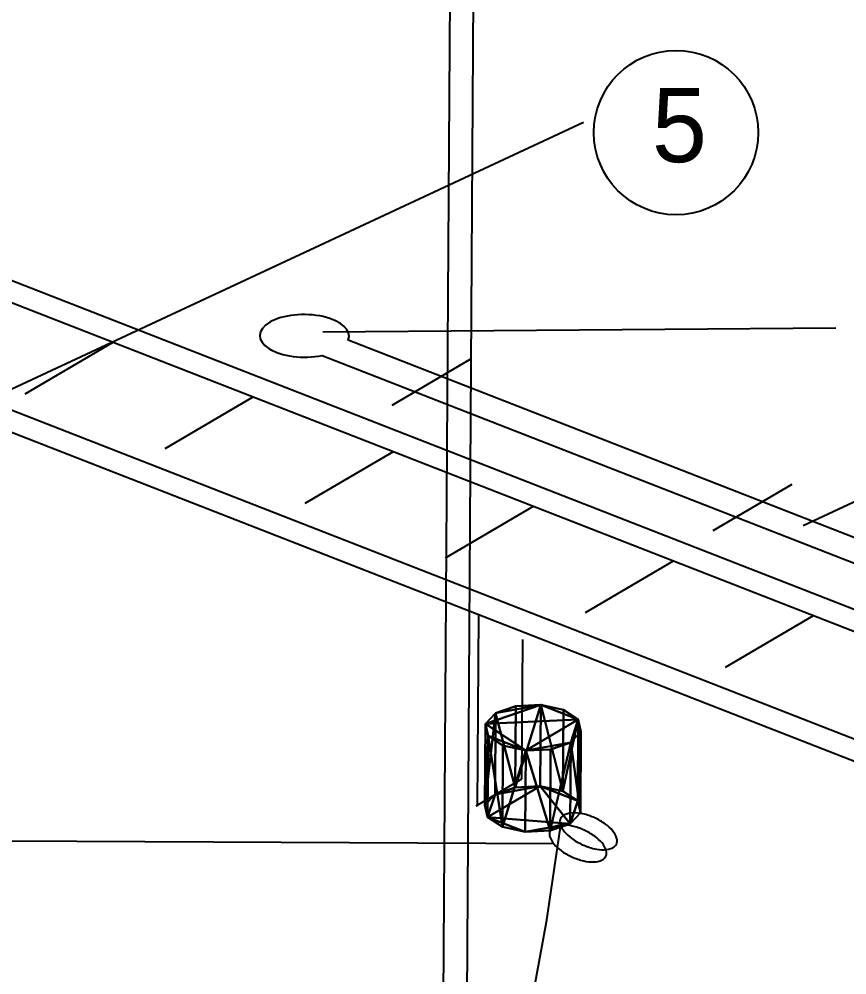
# Model space of a CAD drawing. Extents: x 268 to 383, y 668 to 793.
# Drawn here: x 341.538 to 343.774, y 699.622 to 702.203 of the extents above; entities that cross this region are included whole.
import ezdxf

# ---------------------------------------------------------------- set-up
doc = ezdxf.new("R2010")
doc.units = 0
doc.header["$LTSCALE"] = 0.5
doc.header["$MEASUREMENT"] = 0
doc.layers.get('0').update_dxf_attribs({"linetype": 'CONTINUOUS'})
for name, color, linetype in [('P02', 1, 'CONTINUOUS'), ('P03', 5, 'CONTINUOUS'), ('P04', 7, 'CONTINUOUS'), ('P05', 7, 'CONTINUOUS')]:
    doc.layers.add(name, color=color, linetype=linetype)

# ---------------------------------------------------------------- blocks, each defined once
blk = doc.blocks.new('*U42')
at = {"color": 0}
mesh = blk.add_polyface(dxfattribs=at)
corners = [(-0.113, -0.0652, 0.25), (0.0652, -0.113, 0.25), (0.0652, 0.113, 0.25), (-0.0652, 0.113, 0.25), (0.1304, 0, 0.25), (-0.0652, -0.113, 0.25), (-0.1304, 0, 0.25), (-0.113, 0.0652, 0.25), (0, 0.1304, 0.25), (0.113, 0.0652, 0.25), (0.113, -0.0652, 0.25), (0, -0.1304, 0.25)]
mesh.append_faces([[corners[k] for k in face] for face in [(0, 1, 2), (2, 3, 0), (1, 4, 2)]], dxfattribs={"vtx0": -1, "vtx1": -1, "vtx2": -1, "color": 0})
mesh.append_faces([[corners[k] for k in face] for face in [(3, 6, 0)]], dxfattribs={"vtx0": -1, "vtx2": -1, "color": 0})
mesh.append_faces([[corners[k] for k in face] for face in [(0, 5, 1)]], dxfattribs={"vtx1": -1, "vtx2": -1, "color": 0})
mesh.append_faces([[corners[k] for k in face] for face in [(3, 7, 6), (2, 8, 3), (4, 9, 2), (1, 10, 4), (5, 11, 1)]], dxfattribs={"vtx2": -1, "color": 0})
mesh = blk.add_polyface(dxfattribs=at)
corners = [(-0.0652, 0.113), (0.1304, 0), (-0.0652, -0.113), (0.0652, -0.113), (0.0652, 0.113), (-0.1304, 0), (-0.113, -0.0652), (0, -0.1304), (0.113, -0.0652), (0.113, 0.0652), (0, 0.1304), (-0.113, 0.0652)]
mesh.append_faces([[corners[k] for k in face] for face in [(0, 1, 2), (1, 3, 2), (0, 4, 1), (2, 5, 0)]], dxfattribs={"vtx0": -1, "vtx1": -1, "vtx2": -1, "color": 0})
mesh.append_faces([[corners[k] for k in face] for face in [(2, 6, 5), (3, 7, 2), (1, 8, 3), (4, 9, 1), (0, 10, 4), (5, 11, 0)]], dxfattribs={"vtx2": -1, "color": 0})
mesh = blk.add_polyface(dxfattribs=at)
corners = [(-0.1304, 0, 0.25), (-0.113, -0.0652), (-0.113, -0.0652, 0.25), (-0.1304, 0), (-0.0652, -0.113, 0.25), (-0.0652, -0.113), (0, -0.1304), (0, -0.1304, 0.25), (0.0652, -0.113), (0.0652, -0.113, 0.25), (0.113, -0.0652), (0.113, -0.0652, 0.25), (0.1304, 0, 0.25), (0.1304, 0), (0.113, 0.0652), (0.113, 0.0652, 0.25), (0.0652, 0.113), (0.0652, 0.113, 0.25), (0, 0.1304), (0, 0.1304, 0.25), (-0.0652, 0.113, 0.25), (-0.0652, 0.113), (-0.113, 0.0652), (-0.113, 0.0652, 0.25)]
mesh.append_faces([[corners[k] for k in face] for face in [(0, 1, 2), (9, 10, 11), (17, 18, 19)]], dxfattribs={"vtx0": -1, "color": 0})
mesh.append_faces([[corners[k] for k in face] for face in [(2, 1, 4), (11, 10, 12), (19, 18, 20)]], dxfattribs={"vtx1": -1, "color": 0})
mesh.append_faces([[corners[k] for k in face] for face in [(0, 3, 1), (1, 5, 4), (4, 5, 6), (6, 7, 4), (6, 8, 9), (9, 7, 6), (9, 8, 10), (10, 13, 12), (12, 13, 14), (14, 15, 12), (14, 16, 17), (17, 15, 14), (17, 16, 18), (18, 21, 20), (20, 21, 22), (22, 23, 20), (22, 3, 0), (0, 23, 22)]], dxfattribs={"vtx2": -1, "color": 0})
blk = doc.blocks.new('*U41')
at = {"color": 3}
for p, q in [((3.2761, 17.8418, 4.5), (3.2761, 17.8418)), ((3.2761, 17.7418), (3.2761, 17.7418, 4.5))]:
    blk.add_line(p, q, dxfattribs=at)
blk = doc.blocks.new('1')
at = {"layer": 'P03', "extrusion": (0.005818, 0.878295, 0.478083), "elevation": 24.423}
for points in [[(-35.151, 2.55), (17.622, -39.69)], [(-34.544, 3.308), (17.471, -38.326)], [(-30.983, 7.758), (21.79, -34.483)], [(-31.589, 7), (20.42, -34.629)], [(2.674, -26.482), (5.042, -23.523)], [(-1.12, -23.445), (1.248, -20.486)], [(-4.913, -20.409), (-2.545, -17.45)], [(-8.707, -17.373), (-6.338, -14.414)], [(-12.5, -14.336), (-10.132, -11.377)], [(-16.294, -11.3), (-13.925, -8.341)]]:
    blk.add_lwpolyline(points, dxfattribs=at)
at = {"layer": 'P03'}
for points, elevation in [([(-8.541, 31.305), (10.263, 40.072)], -12.952), ([(16.193, 29.184), (34.997, 37.951)], -12.952), ([(3.227, 34.415), (17.075, 34.52)], 11.064), ([(9.465, 20.585), (-25.525, 20.758)], 11.064)]:
    blk.add_lwpolyline(points, dxfattribs=dict(at, elevation=elevation))
at = {"layer": 'P03', "extrusion": (0.005818, 0.878295, 0.478083), "elevation": 24.423}
blk.add_lwpolyline([(-36.025, 3.25), (-36.386, 0.885), (-35.787, -0.997), (-34.187, -2.277), (-3.683, -26.693, 4.04773), (-2.982, -25.817), (-33.486, -1.401), (-34.821, -0.333), (-35.252, 1.022), (-35.151, 2.55)], format="xyb", dxfattribs=at)
at = {"layer": 'P03', "color": 3, "extrusion": (0.005818, 0.878295, 0.478083), "elevation": 24.423}
for points in [[(-4.879, -23.037), (-7.002, -25.689)], [(-13.573, -16.078), (-15.696, -18.73)]]:
    blk.add_lwpolyline(points, dxfattribs=at)
at = {"layer": 'P03', "elevation": 11.064}
for points in [[(9.647, 21.269, 0.180134), (9.637, 21.127, 0.103143), (9.752, 20.913, 0.062803), (9.945, 20.734, 0.049015), (10.237, 20.565, 0.049015), (10.557, 20.456, 0.062803), (10.819, 20.428, 0.103143), (11.056, 20.483, 0.180134), (11.156, 20.583, 0.180134), (11.166, 20.725, 0.103143), (11.051, 20.939, 0.062803), (10.858, 21.119, 0.049015), (10.566, 21.288, 0.049015), (10.247, 21.397, 0.062803), (9.984, 21.424, 0.103143), (9.747, 21.37, 0.180134)], [(9.36, 20.941, 0.180134), (9.35, 20.799, 0.103143), (9.465, 20.585, 0.062803), (9.658, 20.405, 0.049015), (9.95, 20.237, 0.049015), (10.269, 20.128, 0.062803), (10.532, 20.1, 0.103143), (10.769, 20.154, 0.180134), (10.869, 20.255, 0.180134), (10.879, 20.397, 0.103143), (10.764, 20.611, 0.062803), (10.571, 20.791, 0.049015), (10.279, 20.96, 0.049015), (9.959, 21.068, 0.062803), (9.697, 21.096, 0.103143), (9.46, 21.042, 0.180134)]]:
    blk.add_lwpolyline(points, format="xyb", close=True, dxfattribs=at)
at = {"layer": 'P03'}
blk.add_lwpolyline([(9.635, 21.038), (9.254, 18.469), (8.811, 16.071)], dxfattribs=at)
at = {"layer": 'P04', "color": 5}
blk.add_circle((12.764, 39.794, 22.244), 2.219, dxfattribs=at)
at = {"layer": 'P05', "extrusion": (-0.627354, -0.369097, 0.685708)}
blk.add_line((7.427, 26.775, 1.805), (7.393, 21.603, -1.011), dxfattribs=at)
at = {"layer": 'P05', "extrusion": (0.778713, -0.303917, 0.548855), "elevation": -1.399}
for points in [[(23.937, -1.928), (27.452, 0.522)], [(22.816, -0.32), (23.937, -1.928)]]:
    blk.add_lwpolyline(points, dxfattribs=at)
at = {"layer": 'P03', "extrusion": (0.005818, 0.878295, 0.478083), "xscale": 10, "yscale": 10, "zscale": 10, "rotation": 141.3254917884629}
for name, p in [('*U42', (-8.749, -11.103, 18.533)), ('*U41', (130.069, 68.622, -21.906))]:
    blk.add_blockref(name, p, dxfattribs=at)
at = {"layer": 'P04', "color": 5}
blk.add_text('5', height=2, dxfattribs=at).set_placement((12.112, 38.996, 22.244))

msp = doc.modelspace()

# ---------------------------------------------------------------- block references
at = {"layer": 'P02', "xscale": 0.09999999999990905, "yscale": 0.1000000000000227, "zscale": 0.1}
msp.add_blockref('1', (342.0359, 697.9173), dxfattribs=at)

doc.saveas('drawing.dxf')
